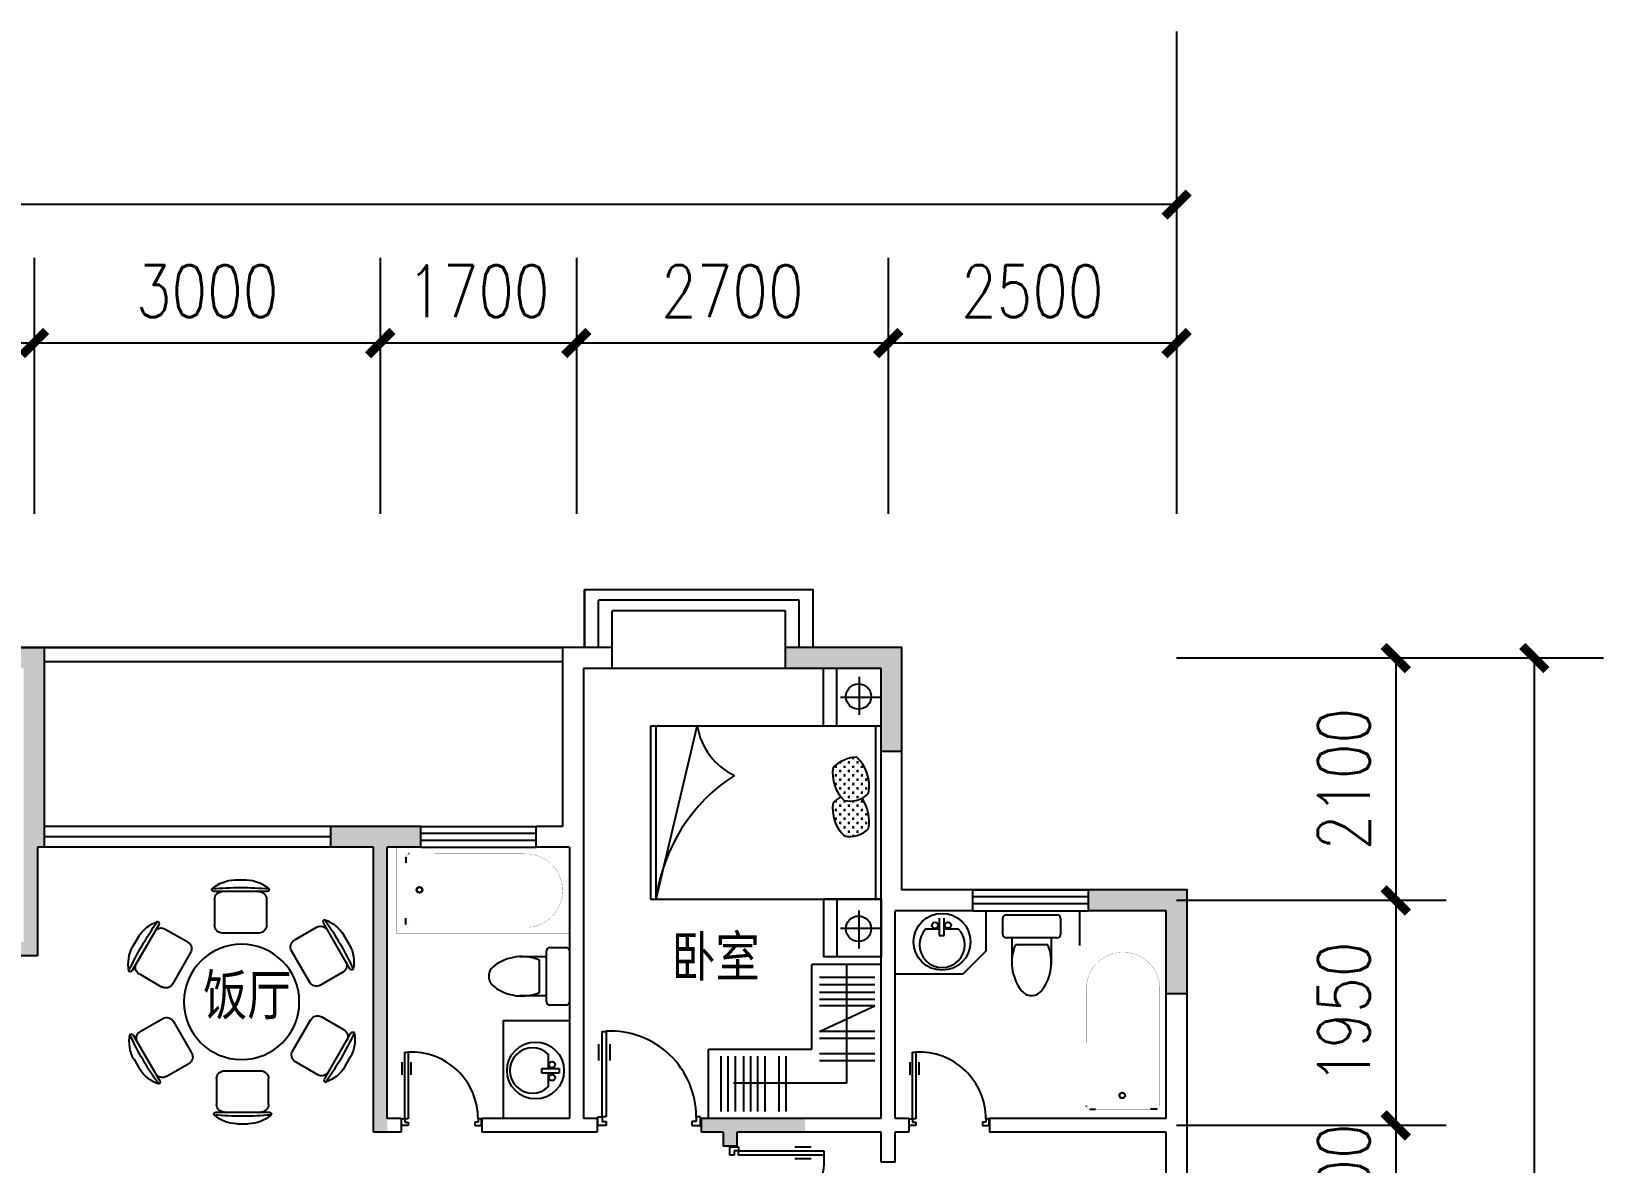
# Model space of a CAD drawing. Header units: millimetres. Extents: x 700 to 40890, y 496 to 41608.
# Drawn here: x 27269 to 40890, y 31807 to 41608 of the extents above; entities that cross this region are included whole.
import ezdxf
from ezdxf.enums import TextEntityAlignment as Align

# ---------------------------------------------------------------- set-up
doc = ezdxf.new("R2010")
doc.units = ezdxf.units.MM
for name, color, linetype in [('AXIS', 3, 'Continuous'), ('J', 7, 'Continuous'), ('PUB_H', 13, 'Continuous'), ('TOILET', 7, 'Continuous'), ('W', 2, 'Continuous'), ('WALL', 4, 'Continuous'), ('WC', 10, 'Continuous'), ('WINDOW', 5, 'Continuous'), ('WINDOW_TEXT', 7, 'Continuous'), ('轮廓线', 240, 'Continuous')]:
    doc.layers.add(name, color=color, linetype=linetype)
doc.styles.add('_XYF', font='simhei.ttf', dxfattribs={"width": 0.8})
doc.styles.add('DIM_FONT', font='SIMPLEX.shx', dxfattribs={"width": 0.8})
doc.styles.add('SIMPLEX', font='SIMPLEX.SHX')
doc.styles.get("Standard").update_dxf_attribs({"font": 'arial.ttf'})
doc.dimstyles.new('AXIS150', dxfattribs={"dimscale": 1.5, "dimtxt": 300, "dimasz": 1, "dimexe": 250, "dimexo": 300, "dimgap": 150, "dimtad": 1, "dimdec": 0, "dimzin": 0, "dimdsep": 46, "dimtxsty": 'DIM_FONT', "dimblk": '_DIMX', "dimcen": 0, "dimse1": 1, "dimse2": 1, "dimclrt": 7, "dimadec": 0, "dimazin": 0, "dimtfac": 1, "dimtdec": 0, "dimtix": 1, "dimtmove": 2, "dimatfit": 3, "dimldrblk": '_DIMX', "dimfxl": 1, "dimtolj": 1, "dimtzin": 0, "dimarcsym": 0})

# ---------------------------------------------------------------- blocks, each defined once
blk = doc.blocks.new('M_B0OPK')
for p, q in [((-0.5, 0.5), (0.5, 0.5)), ((0.5, 0.167), (-0.5, 0.167)), ((0.5, -0.167), (-0.5, -0.167)), ((-0.5, -0.5), (0.5, -0.5))]:
    blk.add_line(p, q)
blk = doc.blocks.new('_DIMX')
at = {"const_width": 50}
blk.add_lwpolyline([(-70, -70), (70, 70)], dxfattribs=at)
blk = doc.blocks.new('*D102')
at = {"layer": 'AXIS', "color": 0, "lineweight": -2, "transparency": 16777216}
blk.add_line((34693, 38908), (31991, 38908), dxfattribs=at)
at = {"layer": 'DEFPOINTS', "color": 0, "transparency": 16777216}
for p in [(31990, 38908), (31990, 37429), (34694, 37429)]:
    blk.add_point(p, dxfattribs=at)
at = {"layer": 'AXIS', "color": 0, "lineweight": -2, "transparency": 16777216, "xscale": 1.5, "yscale": 1.5, "zscale": 1.5, "rotation": 180}
blk.add_blockref('_DIMX', (31990, 38908), dxfattribs=at)
at = {"layer": 'AXIS', "color": 0, "lineweight": -2, "transparency": 16777216, "xscale": 1.5, "yscale": 1.5, "zscale": 1.5}
blk.add_blockref('_DIMX', (34694, 38908), dxfattribs=at)
at = {"layer": 'AXIS', "color": 7, "transparency": 16777216, "insert": (33342, 39358), "char_height": 450, "attachment_point": 5, "style": 'DIM_FONT'}
blk.add_mtext('\\A1;2700', dxfattribs=at)
blk = doc.blocks.new('_WBLK')
for p, q in [((-0.5, 0.5), (0.5, 0.5)), ((0.5, 0.167), (-0.5, 0.167)), ((0.5, -0.167), (-0.5, -0.167)), ((-0.5, -0.5), (0.5, -0.5))]:
    blk.add_line(p, q)
at = {"layer": 'WINDOW_TEXT', "style": 'SIMPLEX', "flags": 9}
blk.add_attdef('A', text='', height=1, dxfattribs=at).set_placement((0, 1.5), align=Align.MIDDLE)
blk = doc.blocks.new('*X11')
at = {"color": 0}
for p, q in [((284933, 2325), (284944, 2325)), ((284934, 2316), (284934, 2326)), ((285000, 2325), (285019, 2325)), ((285009, 2316), (285009, 2334)), ((285075, 2325), (285094, 2325)), ((285084, 2316), (285084, 2334)), ((285234, 2316), (285234, 2323)), ((285240, 2325), (285244, 2325)), ((285300, 2325), (285319, 2325)), ((285309, 2316), (285309, 2334)), ((285375, 2325), (285394, 2325)), ((285384, 2316), (285384, 2334)), ((285450, 2325), (285452, 2325)), ((285459, 2316), (285459, 2316)), ((284817, 2212), (284831, 2212)), ((284822, 2203), (284822, 2222)), ((284850, 2250), (284869, 2250)), ((284859, 2241), (284859, 2259)), ((284859, 2166), (284859, 2184)), ((284888, 2288), (284906, 2288)), ((284888, 2212), (284906, 2212)), ((284897, 2278), (284897, 2297)), ((284897, 2203), (284897, 2222)), ((284925, 2250), (284944, 2250)), ((284934, 2241), (284934, 2259)), ((284934, 2166), (284934, 2184)), ((284962, 2288), (284981, 2288)), ((284962, 2212), (284981, 2212)), ((284972, 2278), (284972, 2297)), ((284972, 2203), (284972, 2222)), ((285000, 2250), (285019, 2250)), ((285009, 2241), (285009, 2259)), ((285009, 2166), (285009, 2184)), ((285038, 2288), (285056, 2288)), ((285038, 2212), (285056, 2212)), ((285047, 2278), (285047, 2297)), ((285047, 2203), (285047, 2222)), ((285075, 2250), (285094, 2250)), ((285084, 2241), (285084, 2259)), ((285084, 2166), (285084, 2184)), ((285112, 2288), (285131, 2288)), ((285112, 2212), (285131, 2212)), ((285122, 2278), (285122, 2297)), ((285122, 2203), (285122, 2222)), ((285150, 2250), (285169, 2250)), ((285159, 2241), (285159, 2259)), ((285159, 2166), (285159, 2184)), ((285188, 2288), (285206, 2288)), ((285188, 2212), (285206, 2212)), ((285197, 2278), (285197, 2297)), ((285197, 2203), (285197, 2222)), ((285225, 2250), (285244, 2250)), ((285234, 2241), (285234, 2259)), ((285234, 2166), (285234, 2184)), ((285262, 2288), (285281, 2288)), ((285262, 2212), (285281, 2212)), ((285272, 2278), (285272, 2297)), ((285272, 2203), (285272, 2222)), ((285300, 2250), (285319, 2250)), ((285309, 2241), (285309, 2259)), ((285309, 2166), (285309, 2184)), ((285338, 2288), (285356, 2288)), ((285338, 2212), (285356, 2212)), ((285347, 2278), (285347, 2297)), ((285347, 2203), (285347, 2222)), ((285375, 2250), (285394, 2250)), ((285384, 2241), (285384, 2259)), ((285384, 2166), (285384, 2184)), ((285412, 2288), (285431, 2288)), ((285412, 2212), (285431, 2212)), ((285422, 2278), (285422, 2297)), ((285422, 2203), (285422, 2222)), ((285450, 2250), (285469, 2250)), ((285459, 2241), (285459, 2259)), ((285459, 2166), (285459, 2184)), ((285488, 2212), (285500, 2212)), ((285497, 2203), (285497, 2222)), ((284850, 2175), (284869, 2175)), ((284856, 2100), (284869, 2100)), ((284859, 2094), (284859, 2109)), ((284888, 2138), (284906, 2138)), ((284888, 2062), (284906, 2062)), ((284897, 2128), (284897, 2147)), ((284897, 2053), (284897, 2072)), ((284925, 2175), (284944, 2175)), ((284925, 2100), (284944, 2100)), ((284934, 2091), (284934, 2109)), ((284962, 2138), (284981, 2138)), ((284962, 2062), (284981, 2062)), ((284972, 2128), (284972, 2147)), ((284972, 2053), (284972, 2072)), ((285000, 2175), (285019, 2175)), ((285000, 2100), (285019, 2100)), ((285009, 2091), (285009, 2109)), ((285038, 2138), (285056, 2138)), ((285038, 2062), (285056, 2062)), ((285047, 2128), (285047, 2147)), ((285047, 2053), (285047, 2072)), ((285075, 2175), (285094, 2175)), ((285075, 2100), (285094, 2100)), ((285084, 2091), (285084, 2109)), ((285112, 2138), (285131, 2138)), ((285122, 2128), (285122, 2147)), ((285150, 2175), (285169, 2175)), ((285150, 2100), (285151, 2100)), ((285159, 2106), (285159, 2109)), ((285163, 2100), (285169, 2100)), ((285188, 2138), (285206, 2138)), ((285188, 2062), (285206, 2062)), ((285197, 2128), (285197, 2147)), ((285197, 2053), (285197, 2072)), ((285225, 2175), (285244, 2175)), ((285225, 2100), (285244, 2100)), ((285234, 2091), (285234, 2109)), ((285262, 2138), (285281, 2138)), ((285262, 2062), (285281, 2062)), ((285272, 2128), (285272, 2147)), ((285272, 2053), (285272, 2072)), ((285300, 2175), (285319, 2175)), ((285300, 2100), (285319, 2100)), ((285309, 2091), (285309, 2109)), ((285338, 2138), (285356, 2138)), ((285338, 2062), (285356, 2062)), ((285347, 2128), (285347, 2147)), ((285347, 2053), (285347, 2072)), ((285375, 2175), (285394, 2175)), ((285375, 2100), (285394, 2100)), ((285384, 2091), (285384, 2109)), ((285412, 2138), (285431, 2138)), ((285422, 2128), (285422, 2147)), ((285450, 2175), (285469, 2175)), ((285450, 2100), (285458, 2100)), ((285459, 2101), (285459, 2109)), ((285488, 2138), (285497, 2138)), ((285497, 2138), (285497, 2147))]:
    blk.add_line(p, q, dxfattribs=at)
blk = doc.blocks.new('_C2ZTH')
for p, q in [((-500, 750), (-500, 1250)), ((0, 1250), (-500, 1250)), ((-385, 750), (-385, 1250)), ((0, 750), (0, 1250)), ((-191, 1178), (-191, 849)), ((-353, 1001), (2, 1001)), ((0, 750), (-500, 750)), ((0, -750), (-500, -750)), ((-500, -750), (-500, -1250)), ((-385, -750), (-385, -1250)), ((0, -750), (0, -1250)), ((-191, -1178), (-191, -849)), ((-353, -1001), (2, -1001)), ((0, -1250), (-500, -1250))]:
    blk.add_line(p, q)
for centre in [(-196, 1006), (-196, -1006)]:
    blk.add_circle(centre, 110)
at = {"layer": 'J'}
for p, q in [((-2000, 750), (-2000, -750)), ((0, 750), (-2000, 750)), ((-1950, -750), (-1594, 750)), ((-1950, -750), (-1950, 750)), ((-50, 750), (-50, -750)), ((0, -750), (0, 750)), ((-2000, -750), (0, -750))]:
    blk.add_line(p, q, dxfattribs=at)
for centre, radius, start, end in [((-1023, 844), 578, 189.3238, 244.457), ((-194, 156), 326, 92.7966, 133.2149), ((-458, 228), 354, 350.3657, 45.5224), ((-468, -936), 1493, 122.587, 172.8499), ((-93, 341), 328, 170.9132, 225.9541), ((-270, 322), 222, 256.7256, 316.496), ((-93, 35), 328, 170.9132, 225.9541), ((-194, -151), 326, 118.3278, 133.2149), ((-458, -78), 354, 350.3657, 34.9896), ((-270, 15), 222, 256.7256, 316.496)]:
    blk.add_arc(centre, radius, start, end, dxfattribs=at)
at = {"layer": 'J', "rotation": 270}
blk.add_blockref('*X11', (-2455, 285295), dxfattribs=at)
at = {"style": 'DIM_FONT', "width": 0.8, "flags": 9}
for tag in ['XSIZE', 'YSIZE']:
    blk.add_attdef(tag, (0, 0), '', height=0.5, dxfattribs=at)
blk = doc.blocks.new('M_E4')
for p, q in [((670, -80), (670, -137)), ((670, -86), (670, -97)), ((670, -663), (670, -614))]:
    blk.add_line(p, q)
at = {"const_width": 1.5}
for points in [[(-750, -750), (-750, 0)], [(-750, 0), (750, 0)], [(750, 0), (750, -750)], [(608, -56), (640, -56)], [(670, -90), (670, -656)], [(670, -663), (670, -655)], [(750, -750), (-750, -750)]]:
    blk.add_lwpolyline(points, dxfattribs=at)
for points in [[(-399, -56, 0.930688), (-388, -693, 0.930688)], [(670, -86, 0.414214), (640, -56, 0.414214)], [(670, -90, 0.041784), (670, -85, 0.412615)], [(640, -693, 0.414214), (670, -663, 0.414214)]]:
    blk.add_lwpolyline(points, format="xyb", dxfattribs=at)
at = {"const_width": 1.5, "flags": 128}
for points in [[(-399, -56), (608, -56)], [(-399, -694), (645, -692)]]:
    blk.add_lwpolyline(points, dxfattribs=at)
for radius in [25, 23]:
    blk.add_circle((550, -381), radius)
blk.add_arc((640, -663), 30, 270, 280.176)
at = {"width": 0.8, "flags": 9}
for tag in ['XSIZE', 'YSIZE']:
    blk.add_attdef(tag, (0, 0), '', height=0.5, dxfattribs=at)
blk = doc.blocks.new('M_E24TTP')
at = {"layer": 'TOILET', "color": 7}
for p, q in [((-170, 200), (-170, 430)), ((170, 200), (170, 430)), ((-250, 30), (-250, 170)), ((-220, 200), (220, 200)), ((-140, 260), (140, 260)), ((250, 170), (250, 30)), ((220, 0), (-220, 0))]:
    blk.add_line(p, q, dxfattribs=at)
for centre, radius, start, end in [((0, 590), 110, 33.4509, 146.5491), ((227, 413), 398, 143.3619, 202.5495), ((-227, 413), 398, 337.4505, 36.6381), ((-220, 170), 30, 90, 180), ((220, 170), 30, 0, 90), ((-220, 30), 30, 180, 270), ((220, 30), 30, 270, 0)]:
    blk.add_arc(centre, radius, start, end, dxfattribs=at)
at = {"style": 'DIM_FONT', "width": 0.8, "flags": 9}
for tag in ['XSIZE', 'YSIZE']:
    blk.add_attdef(tag, (0, 0), '', height=0.5, dxfattribs=at)
blk = doc.blocks.new('*D103')
at = {"layer": 'AXIS', "color": 0, "lineweight": -2, "transparency": 16777216}
blk.add_line((37190, 38908), (34693, 38908), dxfattribs=at)
at = {"layer": 'DEFPOINTS', "color": 0, "transparency": 16777216}
for p in [(34691, 38908), (34691, 37429), (37191, 37429)]:
    blk.add_point(p, dxfattribs=at)
at = {"layer": 'AXIS', "color": 0, "lineweight": -2, "transparency": 16777216, "xscale": 1.5, "yscale": 1.5, "zscale": 1.5, "rotation": 180}
blk.add_blockref('_DIMX', (34691, 38908), dxfattribs=at)
at = {"layer": 'AXIS', "color": 0, "lineweight": -2, "transparency": 16777216, "xscale": 1.5, "yscale": 1.5, "zscale": 1.5}
blk.add_blockref('_DIMX', (37191, 38908), dxfattribs=at)
at = {"layer": 'AXIS', "color": 7, "transparency": 16777216, "insert": (35941, 39358), "char_height": 450, "attachment_point": 5, "style": 'DIM_FONT'}
blk.add_mtext('\\A1;2500', dxfattribs=at)
blk = doc.blocks.new('*D104')
at = {"layer": 'AXIS', "color": 0, "lineweight": -2, "transparency": 16777216}
blk.add_line((31990, 38908), (30293, 38908), dxfattribs=at)
at = {"layer": 'DEFPOINTS', "color": 0, "transparency": 16777216}
for p in [(30291, 38908), (30291, 37429), (31991, 37429)]:
    blk.add_point(p, dxfattribs=at)
at = {"layer": 'AXIS', "color": 0, "lineweight": -2, "transparency": 16777216, "xscale": 1.5, "yscale": 1.5, "zscale": 1.5, "rotation": 180}
blk.add_blockref('_DIMX', (30291, 38908), dxfattribs=at)
at = {"layer": 'AXIS', "color": 0, "lineweight": -2, "transparency": 16777216, "xscale": 1.5, "yscale": 1.5, "zscale": 1.5}
blk.add_blockref('_DIMX', (31991, 38908), dxfattribs=at)
at = {"layer": 'AXIS', "color": 7, "transparency": 16777216, "insert": (31141, 39358), "char_height": 450, "attachment_point": 5, "style": 'DIM_FONT'}
blk.add_mtext('\\A1;1700', dxfattribs=at)
blk = doc.blocks.new('*D105')
at = {"layer": 'AXIS', "color": 0, "lineweight": -2, "transparency": 16777216}
blk.add_line((30290, 38908), (27293, 38908), dxfattribs=at)
at = {"layer": 'DEFPOINTS', "color": 0, "transparency": 16777216}
for p in [(27291, 38908), (27291, 37429), (30291, 37429)]:
    blk.add_point(p, dxfattribs=at)
at = {"layer": 'AXIS', "color": 0, "lineweight": -2, "transparency": 16777216, "xscale": 1.5, "yscale": 1.5, "zscale": 1.5, "rotation": 180}
blk.add_blockref('_DIMX', (27291, 38908), dxfattribs=at)
at = {"layer": 'AXIS', "color": 0, "lineweight": -2, "transparency": 16777216, "xscale": 1.5, "yscale": 1.5, "zscale": 1.5}
blk.add_blockref('_DIMX', (30291, 38908), dxfattribs=at)
at = {"layer": 'AXIS', "color": 7, "transparency": 16777216, "insert": (28791, 39358), "char_height": 450, "attachment_point": 5, "style": 'DIM_FONT'}
blk.add_mtext('\\A1;3000', dxfattribs=at)
blk = doc.blocks.new('*D106')
at = {"layer": 'AXIS', "color": 0, "lineweight": -2, "transparency": 16777216}
blk.add_line((27290, 38908), (24293, 38908), dxfattribs=at)
at = {"layer": 'DEFPOINTS', "color": 0, "transparency": 16777216}
for p in [(24291, 38908), (24291, 37429), (27291, 37429)]:
    blk.add_point(p, dxfattribs=at)
at = {"layer": 'AXIS', "color": 0, "lineweight": -2, "transparency": 16777216, "xscale": 1.5, "yscale": 1.5, "zscale": 1.5, "rotation": 180}
blk.add_blockref('_DIMX', (24291, 38908), dxfattribs=at)
at = {"layer": 'AXIS', "color": 0, "lineweight": -2, "transparency": 16777216, "xscale": 1.5, "yscale": 1.5, "zscale": 1.5}
blk.add_blockref('_DIMX', (27291, 38908), dxfattribs=at)
at = {"layer": 'AXIS', "color": 7, "transparency": 16777216, "insert": (25791, 39358), "char_height": 450, "attachment_point": 5, "style": 'DIM_FONT'}
blk.add_mtext('\\A1;3000', dxfattribs=at)
blk = doc.blocks.new('*D111')
at = {"layer": 'AXIS', "color": 0, "lineweight": -2, "transparency": 16777216}
blk.add_line((37190, 40108), (4593, 40108), dxfattribs=at)
at = {"layer": 'DEFPOINTS', "color": 0, "transparency": 16777216}
for p in [(4591, 40108), (4591, 37429), (37191, 37429)]:
    blk.add_point(p, dxfattribs=at)
at = {"layer": 'AXIS', "color": 0, "lineweight": -2, "transparency": 16777216, "xscale": 1.5, "yscale": 1.5, "zscale": 1.5, "rotation": 180}
blk.add_blockref('_DIMX', (4591, 40108), dxfattribs=at)
at = {"layer": 'AXIS', "color": 0, "lineweight": -2, "transparency": 16777216, "xscale": 1.5, "yscale": 1.5, "zscale": 1.5}
blk.add_blockref('_DIMX', (37191, 40108), dxfattribs=at)
at = {"layer": 'AXIS', "color": 7, "transparency": 16777216, "insert": (20891, 40558), "char_height": 450, "attachment_point": 5, "style": 'DIM_FONT'}
blk.add_mtext('\\A1;32600', dxfattribs=at)
blk = doc.blocks.new('*D89')
at = {"layer": 'AXIS', "color": 0, "lineweight": -2, "transparency": 16777216}
blk.add_line((39090, 36177), (39090, 34080), dxfattribs=at)
at = {"layer": 'DEFPOINTS', "color": 0, "transparency": 16777216}
for p in [(37191, 36179), (37191, 34079), (39090, 34079)]:
    blk.add_point(p, dxfattribs=at)
at = {"layer": 'AXIS', "color": 0, "lineweight": -2, "transparency": 16777216, "xscale": 1.5, "yscale": 1.5, "zscale": 1.5}
for p, rotation in [((39090, 36179), 90), ((39090, 34079), 270)]:
    blk.add_blockref('_DIMX', p, dxfattribs=dict(at, rotation=rotation))
at = {"layer": 'AXIS', "color": 7, "transparency": 16777216, "insert": (38640, 35129), "char_height": 450, "attachment_point": 5, "rotation": 90, "style": 'DIM_FONT'}
blk.add_mtext('\\A1;2100', dxfattribs=at)
blk = doc.blocks.new('*D90')
at = {"layer": 'AXIS', "color": 0, "lineweight": -2, "transparency": 16777216}
blk.add_line((39090, 34077), (39090, 32130), dxfattribs=at)
at = {"layer": 'DEFPOINTS', "color": 0, "transparency": 16777216}
for p in [(37191, 34079), (37191, 32129), (39090, 32129)]:
    blk.add_point(p, dxfattribs=at)
at = {"layer": 'AXIS', "color": 0, "lineweight": -2, "transparency": 16777216, "xscale": 1.5, "yscale": 1.5, "zscale": 1.5}
for p, rotation in [((39090, 34079), 90), ((39090, 32129), 270)]:
    blk.add_blockref('_DIMX', p, dxfattribs=dict(at, rotation=rotation))
at = {"layer": 'AXIS', "color": 7, "transparency": 16777216, "insert": (38640, 33104), "char_height": 450, "attachment_point": 5, "rotation": 90, "style": 'DIM_FONT'}
blk.add_mtext('\\A1;1950', dxfattribs=at)
blk = doc.blocks.new('*D91')
at = {"layer": 'AXIS', "color": 0, "lineweight": -2, "transparency": 16777216}
for p, q in [((39090, 32130), (39090, 32132)), ((39090, 32129), (39090, 30929)), ((39090, 30927), (39090, 30926))]:
    blk.add_line(p, q, dxfattribs=at)
at = {"layer": 'DEFPOINTS', "color": 0, "transparency": 16777216}
for p in [(37191, 32129), (37191, 30929), (39090, 30929)]:
    blk.add_point(p, dxfattribs=at)
at = {"layer": 'AXIS', "color": 0, "lineweight": -2, "transparency": 16777216, "xscale": 1.5, "yscale": 1.5, "zscale": 1.5}
for p, rotation in [((39090, 32129), 270), ((39090, 30929), 90)]:
    blk.add_blockref('_DIMX', p, dxfattribs=dict(at, rotation=rotation))
at = {"layer": 'AXIS', "color": 7, "transparency": 16777216, "insert": (38640, 31529), "char_height": 450, "attachment_point": 5, "rotation": 90, "style": 'DIM_FONT'}
blk.add_mtext('\\A1;1200', dxfattribs=at)
blk = doc.blocks.new('M_A23MCU')
for p, q in [((-0.489, 0.782), (-0.489, 0.624)), ((-0.454, 0.081), (-0.454, 0.905)), ((-0.454, 0.905), (-0.413, 0.905)), ((-0.413, 0.905), (-0.413, 0.081)), ((-0.378, 0.782), (-0.378, 0.624)), ((-0.495, -0.002), (-0.495, 0.081)), ((-0.495, 0.081), (-0.454, 0.081)), ((-0.413, 0.081), (-0.454, 0.081)), ((-0.454, 0.081), (-0.454, 0.039)), ((-0.454, 0.039), (-0.413, 0.039)), ((-0.413, 0.039), (-0.413, -0.002)), ((0.412, 0.039), (0.412, -0.002)), ((0.453, 0.039), (0.412, 0.039)), ((0.453, 0.081), (0.453, 0.039)), ((0.494, 0.081), (0.453, 0.081)), ((0.494, -0.002), (0.494, 0.081)), ((-0.413, -0.002), (-0.495, -0.002)), ((-0.495, -0.002), (-0.495, -0.002)), ((0.412, -0.002), (0.494, -0.002)), ((0.494, -0.002), (0.494, -0.002))]:
    blk.add_line(p, q)
blk.add_arc((-0.372, 0.082), 0.825, 359.9283, 92.866)
blk = doc.blocks.new('M_C28YOJ')
for p, q in [((-221, 956), (239, 956)), ((-41, 1056), (58, 1056)), ((-216, 889), (-216, 664)), ((234, 889), (234, 664)), ((-939, 287), (-709, 685)), ((-935, 493), (-885, 579)), ((-653, 647), (-458, 534)), ((-149, 596), (166, 596)), ((661, 631), (467, 519)), ((717, 669), (947, 271)), ((894, 563), (944, 477)), ((-591, 169), (-433, 442)), ((442, 427), (599, 154)), ((-878, 257), (-683, 145)), ((886, 242), (692, 129)), ((-886, -242), (-692, -129)), ((-717, -669), (-947, -271)), ((-442, -427), (-599, -154)), ((591, -169), (433, -442)), ((878, -257), (683, -145)), ((939, -287), (709, -685)), ((-894, -563), (-944, -477)), ((-661, -631), (-467, -519)), ((653, -647), (458, -534)), ((935, -493), (885, -579)), ((-234, -889), (-234, -664)), ((149, -596), (-166, -596)), ((216, -889), (216, -664)), ((221, -956), (-239, -956)), ((41, -1056), (-58, -1056))]:
    blk.add_line(p, q)
blk.add_circle((0, 0), 500)
for centre, radius, start, end in [((-230, 972), 10, 130.7265, 202.67), ((-221, 976), 20, 202.67, 270), ((-31, 741), 316, 91.7651, 130.7265), ((9, -1722), 2713, 84.8023, 95.1977), ((-149, 889), 67.5, 90, 180), ((49, 741), 316, 49.2735, 88.2349), ((166, 889), 67.5, 0, 90), ((239, 976), 20, 270, 337.33), ((248, 972), 10, 337.33, 49.2735), ((1496, -853), 2713, 144.8023, 155.1977), ((-617, 413), 316, 109.2735, 148.2349), ((-718, 701), 10, 37.33, 109.2735), ((-726, 695), 20, 330, 37.33), ((735, 679), 20, 142.67, 210), ((727, 686), 10, 70.7265, 142.67), ((626, 397), 316, 31.7651, 70.7265), ((-1487, -869), 2713, 24.8023, 35.1977), ((-686, 588), 67.5, 60, 150), ((-149, 664), 67.5, 180, 270), ((166, 664), 67.5, 270, 0), ((695, 573), 67.5, 30, 120), ((-657, 344), 316, 151.7651, 190.7265), ((-491, 476), 67.5, 330, 60), ((500, 460), 67.5, 120, 210), ((666, 328), 316, 349.2735, 28.2349), ((-957, 287), 10, 190.7265, 262.67), ((-956, 297), 20, 262.67, 330), ((-844, 316), 67.5, 150, 240), ((853, 300), 67.5, 300, 30), ((-649, 203), 67.5, 240, 330), ((658, 188), 67.5, 210, 300), ((965, 281), 20, 210, 277.33), ((966, 271), 10, 277.33, 349.2735), ((-658, -188), 67.5, 30, 120), ((649, -203), 67.5, 60, 150), ((-666, -328), 316, 169.2735, 208.2349), ((-966, -271), 10, 97.33, 169.2735), ((1487, 869), 2713, 204.8023, 215.1977), ((-965, -281), 20, 30, 97.33), ((-853, -300), 67.5, 120, 210), ((844, -316), 67.5, 330, 60), ((-1496, 853), 2713, 324.8023, 335.1977), ((657, -344), 316, 331.7651, 10.7265), ((956, -297), 20, 82.67, 150), ((957, -287), 10, 10.7265, 82.67), ((-500, -460), 67.5, 300, 30), ((491, -476), 67.5, 150, 240), ((-626, -397), 316, 211.7651, 250.7265), ((-695, -573), 67.5, 210, 300), ((-735, -679), 20, 322.67, 30), ((-166, -664), 67.5, 90, 180), ((149, -664), 67.5, 0, 90), ((686, -588), 67.5, 240, 330), ((617, -413), 316, 289.2735, 328.2349), ((-727, -686), 10, 250.7265, 322.67), ((726, -695), 20, 150, 217.33), ((718, -701), 10, 217.33, 289.2735), ((-166, -889), 67.5, 180, 270), ((149, -889), 67.5, 270, 0), ((-248, -972), 10, 157.33, 229.2735), ((-239, -976), 20, 90, 157.33), ((-9, 1722), 2713, 264.8023, 275.1977), ((-49, -741), 316, 229.2735, 268.2349), ((31, -741), 316, 271.7651, 310.7265), ((221, -976), 20, 22.67, 90), ((230, -972), 10, 310.7265, 22.67)]:
    blk.add_arc(centre, radius, start, end)
at = {"width": 0.8, "flags": 9}
for tag in ['XSIZE', 'YSIZE']:
    blk.add_attdef(tag, (0, 0), '', height=0.5, dxfattribs=at)
blk = doc.blocks.new('*D78')
at = {"layer": 'AXIS', "color": 0, "lineweight": -2, "transparency": 16777216}
blk.add_line((40290, 36177), (40290, 15669), dxfattribs=at)
at = {"layer": 'DEFPOINTS', "color": 0, "transparency": 16777216}
for p in [(37191, 36179), (37191, 15667), (40290, 15667)]:
    blk.add_point(p, dxfattribs=at)
at = {"layer": 'AXIS', "color": 0, "lineweight": -2, "transparency": 16777216, "xscale": 1.5, "yscale": 1.5, "zscale": 1.5}
for p, rotation in [((40290, 36179), 90), ((40290, 15667), 270)]:
    blk.add_blockref('_DIMX', p, dxfattribs=dict(at, rotation=rotation))
at = {"layer": 'AXIS', "color": 7, "transparency": 16777216, "insert": (39840, 25923), "char_height": 450, "attachment_point": 5, "rotation": 90, "style": 'DIM_FONT'}
blk.add_mtext('\\A1;21760', dxfattribs=at)

msp = doc.modelspace()

# ---------------------------------------------------------------- hatches: boundary and pattern name
at = {"layer": 'PUB_H'}
for points in [[(27201.2, 36088.8), (26626.2, 36088.8), (26626.2, 36268.8), (27381.2, 36268.8), (27381.2, 34538.8), (27321.2, 34538.8), (27321.2, 33598.8), (27081.2, 33598.8), (27081.2, 33718.8), (27201.2, 33718.8), (27201.2, 34538.8)], [(30231.2, 34538.8), (29858.5, 34538.8), (29858.5, 34718.8), (30641.2, 34718.8), (30641.2, 34538.8), (30351.2, 34538.8), (30351.2, 32068.8), (30231.2, 32068.8)]]:
    msp.add_hatch(color=256, dxfattribs=at).paths.add_polyline_path(points)
h = msp.add_hatch(color=256, dxfattribs=at)
h.paths.add_polyline_path([(34691.2, 36178.8), (33801.2, 36178.8), (33801.2, 36268.8), (34811.2, 36268.8), (34811.2, 35368.8), (34691.2, 35368.8)])
h.paths.add_polyline_path([(34631.2, 36088.8), (34131.2, 36088.8), (33801.2, 36088.8), (33801.2, 36178.8), (34691.2, 36178.8), (34691.2, 35368.8), (34631.2, 35368.8), (34631.2, 35588.8)], flags=17)
h = msp.add_hatch(color=256, dxfattribs=at)
h.paths.add_polyline_path([(37191.2, 34078.8), (37281.2, 34078.8), (37281.2, 33268.8), (37191.2, 33268.8)])
h.paths.add_polyline_path([(37101.2, 33988.8), (36426.2, 33988.8), (36426.2, 34078.8), (37191.2, 34078.8), (37191.2, 33268.8), (37101.2, 33268.8)])
h.paths.add_polyline_path([(36426.2, 34168.8), (37281.2, 34168.8), (37281.2, 34078.8), (37191.2, 34078.8), (36426.2, 34078.8)])
h = msp.add_hatch(color=256, dxfattribs=at)
h.paths.add_polyline_path([(33971.2, 32128.8), (33971.2, 32068.8), (33381.2, 32068.8), (33381.2, 31948.8), (33291.2, 31948.8), (33291.2, 32128.8)])
h.paths.add_polyline_path([(33071.2, 32128.8), (33291.2, 32128.8), (33291.2, 31948.8), (33261.2, 31948.8), (33261.2, 32068.8), (33071.2, 32068.8)])
h.paths.add_polyline_path([(33071.2, 32188.8), (33971.2, 32188.8), (33971.2, 32128.8), (33071.2, 32128.8)])

# ---------------------------------------------------------------- linework, layer by layer
at = {"linetype": 'Continuous'}
for p, q in [((35134.9, 33924.4), (35134.9, 33774.4)), ((35175.6, 33774.4), (35175.6, 33924.4)), ((35019.2, 33832.9), (35134.9, 33832.9)), ((35175.6, 33832.9), (35298.9, 33832.9)), ((35134.9, 33774.4), (35175.6, 33774.4))]:
    msp.add_line(p, q, dxfattribs=at)
for centre, radius in [((35159.1, 33719.7), 246.4), ((35098.1, 33862.1), 26.7), ((35209.9, 33863.4), 26.7)]:
    msp.add_circle(centre, radius, dxfattribs=at)
msp.add_arc((35159.1, 33694.3), 196.9, 135.25267, 44.74733, dxfattribs=at)
at = {"layer": 'AXIS'}
for p, q in [((37191.2, 41608.4), (37191.2, 37428.8)), ((27291.2, 39645.9), (27291.2, 37428.8)), ((30291.2, 39645.9), (30291.2, 37428.8)), ((31991.2, 39645.9), (31991.2, 37428.8)), ((31991.2, 39645.9), (31991.2, 37428.8)), ((34691.2, 39645.9), (34691.2, 37428.8)), ((40890.4, 36178.8), (37191.2, 36178.8)), ((39525.7, 34078.8), (37191.2, 34078.8)), ((39525.7, 32128.8), (37191.2, 32128.8))]:
    msp.add_line(p, q, dxfattribs=at)
at = {"layer": 'J'}
for p, q in [((36351.2, 33688.8), (36351.2, 33988.8)), ((34631.2, 33523.4), (34031.2, 33523.4)), ((34031.2, 32788.8), (34031.2, 33523.4)), ((34331.2, 33523.4), (34331.2, 32495.5)), ((34576.9, 33409.2), (34096.7, 33409.2)), ((34576.9, 33347.8), (34096.7, 33347.8)), ((34576.9, 33281.5), (34096.7, 33281.5)), ((34576.9, 33220.1), (34096.7, 33220.1)), ((34096.7, 32942.4), (34576.9, 33165.9)), ((34576.9, 33165.9), (34096.7, 33165.9)), ((34576.9, 32942.4), (34096.7, 32942.4)), ((34576.9, 32881), (34096.7, 32881)), ((33135.8, 32788.8), (34031.2, 32788.8)), ((33135.8, 32188.8), (33135.8, 32788.8)), ((33245.5, 32249.8), (33245.5, 32730.1)), ((33306.9, 32249.8), (33306.9, 32730.1)), ((33368.4, 32249.8), (33368.4, 32730.1)), ((33441, 32249.8), (33441, 32730.1)), ((33502.5, 32249.8), (33502.5, 32730.1)), ((33563.9, 32249.8), (33563.9, 32730.1)), ((33625.4, 32249.8), (33625.4, 32730.1)), ((33747.4, 32249.8), (33747.4, 32730.1)), ((33808.8, 32249.8), (33808.8, 32730.1)), ((34576.9, 32748.8), (34096.7, 32748.8)), ((34576.9, 32687.4), (34096.7, 32687.4)), ((34331.2, 32495.5), (33350.7, 32495.5))]:
    msp.add_line(p, q, dxfattribs=at)
at = {"layer": 'W'}
for p, q in [((27381.2, 36268.8), (31871.2, 36268.8)), ((27381.2, 36148.8), (31871.2, 36148.8)), ((29858.5, 34718.8), (27381.2, 34718.8)), ((29858.5, 34628.8), (27381.2, 34628.8)), ((29858.5, 34538.8), (27381.2, 34538.8))]:
    msp.add_line(p, q, dxfattribs=at)
at = {"layer": 'WALL'}
for p, q in [((26526.2, 36268.8), (27381.2, 36268.8)), ((27381.2, 34538.8), (27381.2, 36268.8)), ((32301.2, 36268.8), (31871.2, 36268.8)), ((31871.2, 36268.8), (31871.2, 34718.8)), ((32301.2, 36088.8), (32301.2, 36268.8)), ((33801.2, 36088.8), (33801.2, 36268.8)), ((34811.2, 36268.8), (33801.2, 36268.8)), ((34811.2, 34168.8), (34811.2, 36268.8)), ((32301.2, 36088.8), (32051.2, 36088.8)), ((32051.2, 36088.8), (32051.2, 32188.8)), ((34631.2, 36088.8), (33801.2, 36088.8)), ((34631.2, 34078.8), (34631.2, 36088.8)), ((34811.2, 35368.8), (34631.2, 35368.8)), ((30641.2, 34718.8), (29858.5, 34718.8)), ((29858.5, 34718.8), (29858.5, 34538.8)), ((30641.2, 34538.8), (30641.2, 34718.8)), ((31641.2, 34538.8), (31641.2, 34718.8)), ((31871.2, 34718.8), (31641.2, 34718.8)), ((27321.2, 34538.8), (27321.2, 33598.8)), ((27381.2, 34538.8), (27321.2, 34538.8)), ((30231.2, 34538.8), (29858.5, 34538.8)), ((30231.2, 32068.8), (30231.2, 34538.8)), ((30641.2, 34538.8), (30351.2, 34538.8)), ((30351.2, 32188.8), (30351.2, 34538.8)), ((31931.2, 34538.8), (31641.2, 34538.8)), ((31931.2, 34538.8), (31931.2, 32188.8)), ((34631.2, 32188.8), (34631.2, 34168.8)), ((35426.2, 34168.8), (34811.2, 34168.8)), ((35426.2, 33988.8), (35426.2, 34168.8)), ((36426.2, 33988.8), (36426.2, 34168.8)), ((37281.2, 34168.8), (36426.2, 34168.8)), ((37281.2, 25338.8), (37281.2, 34168.8)), ((35426.2, 33988.8), (34751.2, 33988.8)), ((34751.2, 32188.8), (34751.2, 33988.8)), ((37101.2, 33988.8), (36426.2, 33988.8)), ((37101.2, 32188.8), (37101.2, 33988.8)), ((27321.2, 33598.8), (27081.2, 33598.8)), ((37281.2, 33268.8), (37101.2, 33268.8)), ((30471.2, 32188.8), (30351.2, 32188.8)), ((30471.2, 32188.8), (30471.2, 32068.8)), ((31171.2, 32188.8), (31171.2, 32068.8)), ((31931.2, 32188.8), (31171.2, 32188.8)), ((32171.2, 32188.8), (32051.2, 32188.8)), ((32171.2, 32188.8), (32171.2, 32068.8)), ((33071.2, 32188.8), (33071.2, 32068.8)), ((34631.2, 32188.8), (33071.2, 32188.8)), ((34871.2, 32188.8), (34751.2, 32188.8)), ((34871.2, 32188.8), (34871.2, 32068.8)), ((35571.2, 32188.8), (35571.2, 32068.8)), ((37101.2, 32188.8), (35571.2, 32188.8)), ((30471.2, 32068.8), (30231.2, 32068.8)), ((32171.2, 32068.8), (31171.2, 32068.8)), ((33261.2, 32068.8), (33071.2, 32068.8)), ((33261.2, 32068.8), (33261.2, 31948.8)), ((33381.2, 32068.8), (33381.2, 31948.8)), ((34631.2, 32068.8), (33381.2, 32068.8)), ((34631.2, 31808.8), (34631.2, 32068.8)), ((34871.2, 32068.8), (34751.2, 32068.8)), ((34751.2, 31808.8), (34751.2, 32068.8)), ((37101.2, 32068.8), (35571.2, 32068.8)), ((37101.2, 30988.8), (37101.2, 32068.8)), ((33381.2, 31948.8), (33261.2, 31948.8)), ((34751.2, 31808.8), (34631.2, 31808.8))]:
    msp.add_line(p, q, dxfattribs=at)
at = {"layer": 'WC'}
for p, q in [((35537.8, 33988.8), (35537.8, 33638.8)), ((35537.8, 33638.8), (35337.8, 33438.8)), ((35337.8, 33438.8), (34751.2, 33438.8)), ((31355.2, 33037.4), (31931.2, 33037.4)), ((31355.2, 33037.4), (31355.2, 32188.8)), ((31749.2, 32620.9), (31749.2, 32744.2)), ((31690.7, 32580.3), (31690.7, 32620.9)), ((31690.7, 32620.9), (31840.7, 32620.9)), ((31840.7, 32580.3), (31690.7, 32580.3)), ((31749.2, 32464.6), (31749.2, 32580.3)), ((31840.7, 32620.9), (31840.7, 32580.3))]:
    msp.add_line(p, q, dxfattribs=at)
for centre, radius in [((31636, 32604.4), 246.4), ((31778.4, 32543.4), 26.7), ((31779.7, 32655.2), 26.7)]:
    msp.add_circle(centre, radius, dxfattribs=at)
msp.add_arc((31610.6, 32604.4), 196.9, 45.25267, 314.74733, dxfattribs=at)
at = {"layer": 'WINDOW'}
for p, q in [((32061.2, 36268.8), (32061.2, 36768.8)), ((34041.2, 36768.8), (32061.2, 36768.8)), ((32181.2, 36268.8), (32181.2, 36678.8)), ((33921.2, 36678.8), (32181.2, 36678.8)), ((33921.2, 36268.8), (33921.2, 36678.8)), ((34041.2, 36268.8), (34041.2, 36768.8)), ((32301.2, 36268.8), (32301.2, 36588.8)), ((33801.2, 36588.8), (32301.2, 36588.8)), ((33801.2, 36268.8), (33801.2, 36588.8)), ((33801.2, 36088.8), (32301.2, 36088.8))]:
    msp.add_line(p, q, dxfattribs=at)
at = {"layer": '轮廓线'}
msp.add_lwpolyline([(27066.2, 26538.8), (28941.2, 26538.8), (28941.2, 25338.8), (34001.2, 25338.8), (34001.2, 24838.8), (36481.2, 24838.8), (36481.2, 25338.8), (37281.2, 25338.8), (37281.2, 34168.8), (34811.2, 34168.8), (34811.2, 36268.8), (34041.2, 36268.8), (34041.2, 36768.8), (32061.2, 36768.8), (32061.2, 36268.8), (26706.2, 36268.8)], dxfattribs=at)

# ---------------------------------------------------------------- block references
at = {"layer": 'J'}
msp.add_blockref('_C2ZTH', (34631.2, 34838.8), dxfattribs=at)
at = {"layer": 'J', "xscale": -1}
msp.add_blockref('M_C28YOJ', (29089.6, 33199), dxfattribs=at)
at = {"layer": 'WC'}
for name, p, rotation in [('M_E4', (31181.2, 33788.8), 180), ('M_E24TTP', (35934.4, 33954.1), 180), ('M_E24TTP', (31931.2, 33420.7), 90), ('M_E4', (37101.2, 32938.8), 270)]:
    msp.add_blockref(name, p, dxfattribs=dict(at, rotation=rotation))
at = {"layer": 'WINDOW'}
for name, p, xscale, yscale, zscale in [('_WBLK', (31141.2, 34628.8), 1000, 180.0000000298023, 1000), ('M_B0OPK', (35926.2, 34078.8), 1000, 180.0000000074505, 1000), ('M_A23MCU', (32621.2, 32128.8), 900, 900, 900)]:
    msp.add_blockref(name, p, dxfattribs=dict(at, xscale=xscale, yscale=yscale, zscale=zscale))
for p, xscale, yscale, zscale, rotation in [((30821.2, 32128.8), -700, -700, 700, 180), ((35221.2, 32128.8), -700, -700, 700, 180), ((33321.2, 31498.8), 900, 900, 900, 270)]:
    msp.add_blockref('M_A23MCU', p, dxfattribs=dict(at, xscale=xscale, yscale=yscale, zscale=zscale, rotation=rotation))

# ---------------------------------------------------------------- texts
at = {"style": '_XYF', "width": 0.8}
for s, p in [('卧室', (32814.1, 33418.6)), ('饭厅', (28756.6, 33085.6))]:
    msp.add_text(s, height=350, rotation=360, dxfattribs=at).set_placement(p)

# ---------------------------------------------------------------- dimensions: what is measured, and where the dimension line sits
at = {"layer": 'AXIS'}
for p1, p2, distance, picture, middle in [((37191.2, 37428.8), (4591.2, 37428.8), -2679.7, '*D111', (20891.2, 40558.4)), ((37191.2, 37428.8), (34691.2, 37428.8), -1479.7, '*D103', (35941.2, 39358.4)), ((37191.2, 36178.8), (37191.2, 34078.8), 1899.1, '*D89', (38640.4, 35128.8))]:
    dim = msp.add_aligned_dim(p1=p1, p2=p2, distance=distance, dimstyle='AXIS150', dxfattribs=at)
    dim.commit()
    dim.dimension.update_dxf_attribs({"geometry": picture, "text_midpoint": middle})
for base, p1, p2, picture, middle in [((24291.2, 38908.4), (27291.2, 37428.8), (24291.2, 37428.8), '*D106', (25791.2, 39358.4)), ((27291.2, 38908.4), (30291.2, 37428.8), (27291.2, 37428.8), '*D105', (28791.2, 39358.4)), ((30291.2, 38908.4), (31991.2, 37428.8), (30291.2, 37428.8), '*D104', (31141.2, 39358.4))]:
    dim = msp.add_linear_dim(base=base, p1=p1, p2=p2, dimstyle='AXIS150', dxfattribs=at)
    dim.commit()
    dim.dimension.update_dxf_attribs({"geometry": picture, "text_midpoint": middle})
for p1, p2, distance, text, picture, middle in [((34694.2, 37428.8), (31989.7, 37428.8), -1479.7, '2700', '*D102', (33342, 39358.4)), ((37191.2, 36178.8), (37191.2, 15667.5), 3099.1, '21760', '*D78', (39840.4, 25923.1))]:
    dim = msp.add_aligned_dim(p1=p1, p2=p2, distance=distance, text=text, dimstyle='AXIS150', dxfattribs=at)
    dim.commit()
    dim.dimension.update_dxf_attribs({"geometry": picture, "text_midpoint": middle})
for base, p1, p2, picture, middle in [((39090.4, 32128.8), (37191.2, 34078.8), (37191.2, 32128.8), '*D90', (38640.4, 33103.8)), ((39090.4, 30928.8), (37191.2, 32128.8), (37191.2, 30928.8), '*D91', (38640.4, 31528.8))]:
    dim = msp.add_linear_dim(base=base, p1=p1, p2=p2, angle=90, dimstyle='AXIS150', dxfattribs=at)
    dim.commit()
    dim.dimension.update_dxf_attribs({"geometry": picture, "text_midpoint": middle})

doc.saveas('drawing.dxf')
